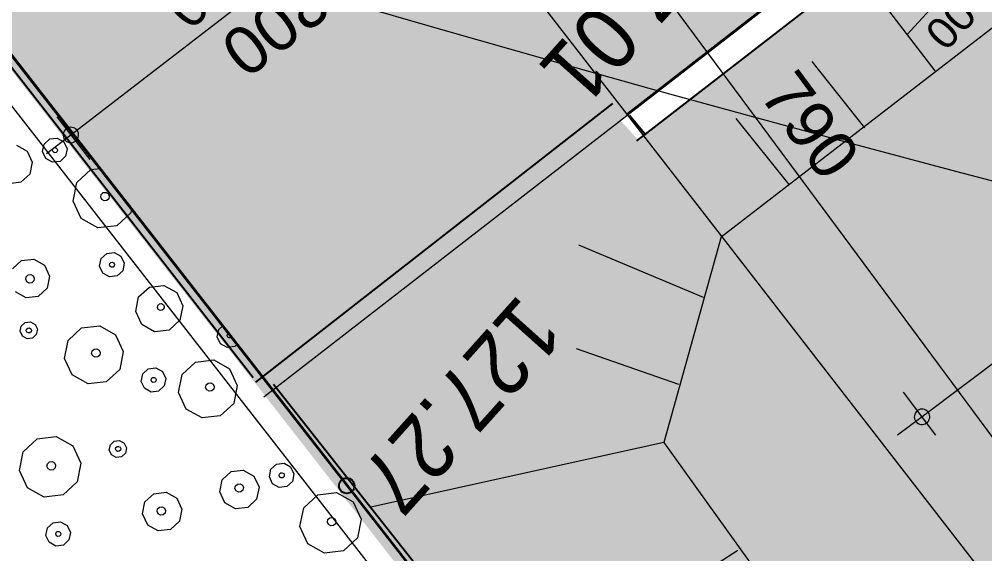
# Model space of a CAD drawing. Header units: metres. Extents: x -2858 to 512, y -1995 to 1252.
# Drawn here: x -542.13 to -535.87, y 384.41 to 387.87 of the extents above; entities that cross this region are included whole.
import ezdxf
from ezdxf.enums import TextEntityAlignment as Align
from ezdxf.lldxf.tags import DXFTag

# ---------------------------------------------------------------- set-up
doc = ezdxf.new("R2010")
doc.units = ezdxf.units.M
doc.header["$PDMODE"] = 33
doc.header["$PDSIZE"] = 0.1
for name, color, linetype in [('Calque commun', 7, 'Continuous'), ('Calque11', 7, 'Continuous'), ('Calque14', 7, 'Continuous'), ('Calque15', 7, 'Continuous'), ('Calque17', 7, 'Continuous'), ('Textes', 7, 'Continuous')]:
    doc.layers.add(name, color=color, linetype=linetype)
doc.styles.add('Arial12', font='arial.ttf', dxfattribs={"width": 0.9, "height": 0.41584})
doc.styles.add('Arial18', font='arial.ttf', dxfattribs={"height": 0.309252})
doc.styles.add('Arial26', font='arial.ttf', dxfattribs={"height": 0.202684})
tags = doc.linetypes.add('DASHDOT2', pattern=[0.5, 0.25, -0.125, 0, -0.125]).pattern_tags.tags
tags[10:11] = [DXFTag(74, 4), DXFTag(75, 0), DXFTag(340, '0'), DXFTag(46, 1.0), DXFTag(50, 0.0), DXFTag(44, 0.0), DXFTag(45, 0.0)]
tags[8:9] = [DXFTag(74, 4), DXFTag(75, 0), DXFTag(340, '0'), DXFTag(46, 1.0), DXFTag(50, 0.0), DXFTag(44, 0.0), DXFTag(45, 0.0)]
tags[6:7] = [DXFTag(74, 4), DXFTag(75, 0), DXFTag(340, '0'), DXFTag(46, 1.0), DXFTag(50, 0.0), DXFTag(44, 0.0), DXFTag(45, 0.0)]
tags[4:5] = [DXFTag(74, 4), DXFTag(75, 0), DXFTag(340, '0'), DXFTag(46, 1.0), DXFTag(50, 0.0), DXFTag(44, 0.0), DXFTag(45, 0.0)]
tags = doc.linetypes.add('HIDDEN', pattern=[0.375, 0.25, -0.125]).pattern_tags.tags
tags[6:7] = [DXFTag(74, 4), DXFTag(75, 0), DXFTag(340, '0'), DXFTag(46, 1.0), DXFTag(50, 0.0), DXFTag(44, 0.0), DXFTag(45, 0.0)]
tags[4:5] = [DXFTag(74, 4), DXFTag(75, 0), DXFTag(340, '0'), DXFTag(46, 1.0), DXFTag(50, 0.0), DXFTag(44, 0.0), DXFTag(45, 0.0)]
tags = doc.linetypes.add('HIDDENX2', pattern=[0.75, 0.5, -0.25]).pattern_tags.tags
tags[6:7] = [DXFTag(74, 4), DXFTag(75, 0), DXFTag(340, '0'), DXFTag(46, 1.0), DXFTag(50, 0.0), DXFTag(44, 0.0), DXFTag(45, 0.0)]
tags[4:5] = [DXFTag(74, 4), DXFTag(75, 0), DXFTag(340, '0'), DXFTag(46, 1.0), DXFTag(50, 0.0), DXFTag(44, 0.0), DXFTag(45, 0.0)]

# ---------------------------------------------------------------- blocks, each defined once
blk = doc.blocks.new('PointTopo_SPE')
at = {"layer": 'Calque commun', "color": 1, "linetype": 'ByBlock', "lineweight": -2}
blk.add_point((0, 0), dxfattribs=at)
blk = doc.blocks.new('geometrebondepartleger')
at = {"layer": 'Calque commun', "color": 3, "linetype": 'HIDDEN', "lineweight": 18}
blk.add_line((127.6994, 67.7265), (142.0277, 145.8978), dxfattribs=at)
at = {"layer": 'Calque commun', "color": 10, "linetype": 'DASHDOT2', "lineweight": 18, "flags": 128}
blk.add_lwpolyline([(45.2867, 98.0868), (42.9361, 93.8756), (22.4919, 69.3549), (46.896, 54.8213), (60.0219, 76.4824), (130.1549, 64.2531), (145.3143, 148.376), (109.3485, 154.881), (91.263, 130.1164), (87.3779, 124.8321), (86.3313, 123.2789), (83.8109, 118.8118), (74.9183, 102.5858), (72.6157, 98.3586), (63.0649, 85.9136), (45.1583, 97.9611)], close=True, dxfattribs=at)
at = {"layer": 'Calque11', "color": 7, "linetype": 'Continuous', "lineweight": 9}
blk.add_polyline3d([(125.0277, 35.9078, 79), (133.3383, 81.851, 79), (145.3136, 148.3761, 79)], dxfattribs=at)
at = {"layer": 'Calque17', "color": 1, "linetype": 'Continuous', "lineweight": 9}
for points in [[(125.174, 36.6886, 79), (126.5286, 44.1348, 79), (125.0378, 35.9435, 79), (126.4161, 43.4883, 79), (128.681, 56.0642, 79), (129.9759, 63.1341, 79), (132.1933, 75.6042, 79), (133.3383, 81.851, 79), (135.2222, 92.3412, 79), (136.4776, 99.3268, 79), (138.1727, 108.7115, 79), (140.4846, 121.4626, 79), (141.0933, 124.9318, 79)], [(125.3707, 36.6528, 79), (126.7254, 44.0992, 79), (125.2346, 35.9078, 79), (126.6129, 43.4526, 79), (128.8778, 56.0285, 79), (130.1727, 63.0986, 79), (132.3901, 75.5687, 79), (133.5351, 81.8153, 79), (135.4191, 92.3058, 79), (136.6745, 99.2914, 79), (138.3695, 108.676, 79), (140.6815, 121.4274, 79), (141.2903, 124.8972, 79)]]:
    blk.add_polyline3d(points, dxfattribs=at)
at = {"layer": 'Calque14', "color": 0, "linetype": 'ByBlock', "lineweight": -2}
blk.add_blockref('PointTopo_SPE', (138.1727, 108.7115, 206.2658), dxfattribs=at)
at = {"layer": 'Calque15', "color": 1, "linetype": 'ByBlock', "lineweight": -2, "style": 'Arial12', "width": 0.9}
for s, p in [('127.27', (136.4919, 109.126, 206.2658)), ('127.01', (133.7296, 108.2327, 206.0115))]:
    blk.add_text(s, height=0.41584, dxfattribs=at).set_placement(p, align=Align.TOP_LEFT)
blk = doc.blocks.new('new77')
at = {"layer": 'Calque commun', "color": 1, "linetype": 'Continuous', "lineweight": 9}
blk.add_arc((0, 0), 0.5, 0, 359.99941, dxfattribs=at)
blk = doc.blocks.new('new78')
at = {"layer": 'Calque commun', "color": 1, "linetype": 'Continuous', "lineweight": 9}
blk.add_arc((0, 0), 0.5, 0, 359.99941, dxfattribs=at)
blk = doc.blocks.new('DimLine4417')
at = {"layer": 'Calque commun', "color": 1, "linetype": 'Continuous', "lineweight": 9}
for p, q in [((58.667, 101.3015), (58.5989, 100.9582)), ((58.6378, 101.1544), (58.4417, 101.1933)), ((58.6378, 101.1544), (65.1209, 99.8681)), ((65.1501, 100.0152), (65.082, 99.6719)), ((65.1209, 99.8681), (65.3171, 99.8291))]:
    blk.add_line(p, q, dxfattribs=at)
at = {"layer": 'Calque commun', "color": 1, "linetype": 'Continuous', "lineweight": 9, "xscale": 0.099999998232408, "yscale": 0.099999998232408, "zscale": 0.099999998232408, "rotation": 348.7776487218689}
for name, p in [('new77', (58.6378, 101.1544)), ('new78', (65.1209, 99.8681))]:
    blk.add_blockref(name, p, dxfattribs=at)
at = {"layer": 'Calque commun', "color": 1, "linetype": 'Continuous', "lineweight": 9, "style": 'Arial18'}
blk.add_text('660', height=0.30925, rotation=348.77764, dxfattribs=at).set_placement((61.8813, 100.521), align=Align.BOTTOM_CENTER)
blk = doc.blocks.new('DimLine4465')
at = {"layer": 'Calque commun', "color": 1, "linetype": 'Continuous', "lineweight": 9}
blk.add_line((63.6487, 94.1473), (65.2435, 101.8812), dxfattribs=at)
at = {"layer": 'Calque commun', "color": 1, "linetype": 'Continuous', "lineweight": 9, "style": 'Arial18'}
blk.add_text('790', height=0.30925, rotation=78.34862, dxfattribs=at).set_placement((64.4363, 98.0163), align=Align.BOTTOM_CENTER)
blk = doc.blocks.new('new95')
at = {"layer": 'Calque commun', "color": 1, "linetype": 'Continuous', "lineweight": 9}
blk.add_arc((0, 0), 0.5, 0, 359.99941, dxfattribs=at)
blk = doc.blocks.new('new96')
at = {"layer": 'Calque commun', "color": 1, "linetype": 'Continuous', "lineweight": 9}
blk.add_arc((0, 0), 0.5, 0, 359.99941, dxfattribs=at)
blk = doc.blocks.new('DimLine4483')
at = {"layer": 'Calque commun', "color": 1, "linetype": 'Continuous', "lineweight": 9}
for p, q in [((64.5065, 94.9271), (64.57, 95.2712)), ((64.5337, 95.0746), (64.337, 95.1108)), ((64.5337, 95.0746), (67.4397, 94.5384)), ((67.4125, 94.3909), (67.476, 94.7351)), ((67.4397, 94.5384), (67.6364, 94.5021))]:
    blk.add_line(p, q, dxfattribs=at)
at = {"layer": 'Calque commun', "color": 1, "linetype": 'Continuous', "lineweight": 9, "xscale": 0.1000000055765411, "yscale": 0.1000000055765411, "zscale": 0.1000000055765411, "rotation": 349.5466312477312}
for name, p in [('new95', (64.5337, 95.0746)), ('new96', (67.4397, 94.5384))]:
    blk.add_blockref(name, p, dxfattribs=at)
at = {"layer": 'Calque commun', "color": 1, "linetype": 'Continuous', "lineweight": 9, "style": 'Arial18'}
blk.add_text('300', height=0.30925, rotation=349.54664, dxfattribs=at).set_placement((65.9885, 94.8163), align=Align.BOTTOM_CENTER)
blk = doc.blocks.new('pattern')
at = {"layer": 'Calque commun', "color": 54, "linetype": 'Continuous', "lineweight": 9}
for p, q in [((68.0407, 97.6026), (68.1471, 97.6655)), ((68.1471, 97.6655), (68.2702, 97.6538)), ((68.2702, 97.6538), (68.3629, 97.5719)), ((67.9915, 97.4892), (68.0407, 97.6026)), ((68.3629, 97.5719), (68.3897, 97.4513)), ((68.0184, 97.3686), (67.9915, 97.4892)), ((68.1527, 97.4735), (68.1596, 97.4894)), ((68.1565, 97.4566), (68.1527, 97.4735)), ((68.1695, 97.4452), (68.1565, 97.4566)), ((68.1596, 97.4894), (68.1745, 97.4982)), ((68.1867, 97.4435), (68.1695, 97.4452)), ((68.1745, 97.4982), (68.1918, 97.4965)), ((68.2016, 97.4523), (68.1867, 97.4435)), ((68.1918, 97.4965), (68.2047, 97.4851)), ((68.2085, 97.4682), (68.2016, 97.4523)), ((68.2047, 97.4851), (68.2085, 97.4682)), ((68.3897, 97.4513), (68.3406, 97.3379)), ((68.1111, 97.2868), (68.0184, 97.3686)), ((68.3406, 97.3379), (68.2341, 97.275)), ((68.2341, 97.275), (68.1111, 97.2868)), ((68.0934, 97.0357), (68.1131, 97.0811)), ((68.1131, 97.0811), (68.1557, 97.1062)), ((68.1557, 97.1062), (68.2049, 97.1015)), ((68.2049, 97.1015), (68.242, 97.0688)), ((68.242, 97.0688), (68.2527, 97.0205)), ((68.1042, 96.9875), (68.0934, 97.0357)), ((68.1556, 97.0306), (68.1598, 97.0401)), ((68.1579, 97.0205), (68.1556, 97.0306)), ((68.1657, 97.0136), (68.1579, 97.0205)), ((68.1598, 97.0401), (68.1687, 97.0454)), ((68.176, 97.0126), (68.1657, 97.0136)), ((68.1687, 97.0454), (68.179, 97.0444)), ((68.1849, 97.0179), (68.176, 97.0126)), ((68.179, 97.0444), (68.1868, 97.0375)), ((68.1891, 97.0274), (68.1849, 97.0179)), ((68.1868, 97.0375), (68.1891, 97.0274)), ((68.2527, 97.0205), (68.233, 96.9752)), ((68.3281, 96.9707), (68.3963, 97.0109)), ((68.3963, 97.0109), (68.475, 97.0034)), ((68.475, 97.0034), (68.5343, 96.9511)), ((68.1412, 96.9547), (68.1042, 96.9875)), ((68.1905, 96.95), (68.1412, 96.9547)), ((68.233, 96.9752), (68.1905, 96.95)), ((68.2967, 96.8981), (68.3281, 96.9707)), ((68.5343, 96.9511), (68.5515, 96.8739)), ((68.3139, 96.8209), (68.2967, 96.8981)), ((68.3897, 96.8808), (68.3966, 96.8966)), ((68.3934, 96.8639), (68.3897, 96.8808)), ((68.3966, 96.8966), (68.4115, 96.9054)), ((68.4115, 96.9054), (68.4287, 96.9038)), ((68.4287, 96.9038), (68.4417, 96.8923)), ((68.4417, 96.8923), (68.4454, 96.8755)), ((68.3732, 96.7686), (68.3139, 96.8209)), ((68.4064, 96.8524), (68.3934, 96.8639)), ((68.4236, 96.8508), (68.4064, 96.8524)), ((68.4385, 96.8596), (68.4236, 96.8508)), ((68.4454, 96.8755), (68.4385, 96.8596)), ((68.5515, 96.8739), (68.5201, 96.8013)), ((68.4519, 96.7611), (68.3732, 96.7686)), ((68.5201, 96.8013), (68.4519, 96.7611)), ((68.7373, 96.6206), (68.7687, 96.6931)), ((68.7687, 96.6931), (68.8368, 96.7334)), ((68.8368, 96.7334), (68.9156, 96.7259)), ((68.9156, 96.7259), (68.9749, 96.6735)), ((68.8446, 96.6206), (68.8595, 96.6294)), ((68.8595, 96.6294), (68.8767, 96.6277)), ((68.8767, 96.6277), (68.8897, 96.6163)), ((68.9749, 96.6735), (68.9921, 96.5963)), ((68.7545, 96.5434), (68.7373, 96.6206)), ((68.8377, 96.6047), (68.8446, 96.6206)), ((68.8414, 96.5878), (68.8377, 96.6047)), ((68.8544, 96.5764), (68.8414, 96.5878)), ((68.8716, 96.5747), (68.8544, 96.5764)), ((68.8865, 96.5835), (68.8716, 96.5747)), ((68.8934, 96.5994), (68.8865, 96.5835)), ((68.8897, 96.6163), (68.8934, 96.5994)), ((68.9921, 96.5963), (68.9606, 96.5237)), ((68.8138, 96.491), (68.7545, 96.5434)), ((68.9606, 96.5237), (68.8925, 96.4835)), ((67.9303, 96.4256), (68.0324, 96.4859)), ((68.0324, 96.4859), (68.1506, 96.4747)), ((68.1506, 96.4747), (68.2395, 96.3961)), ((68.8925, 96.4835), (68.8138, 96.491)), ((67.8831, 96.3167), (67.9303, 96.4256)), ((68.2395, 96.3961), (68.2653, 96.2803)), ((67.9089, 96.2009), (67.8831, 96.3167)), ((68.0283, 96.3025), (68.0352, 96.3184)), ((68.0352, 96.3184), (68.0501, 96.3272)), ((68.0501, 96.3272), (68.0674, 96.3255)), ((68.0674, 96.3255), (68.0803, 96.3141)), ((68.0321, 96.2856), (68.0283, 96.3025)), ((68.0451, 96.2742), (68.0321, 96.2856)), ((68.0623, 96.2725), (68.0451, 96.2742)), ((68.0772, 96.2813), (68.0623, 96.2725)), ((68.0841, 96.2972), (68.0772, 96.2813)), ((68.0803, 96.3141), (68.0841, 96.2972)), ((68.2653, 96.2803), (68.2181, 96.1714)), ((69.3426, 96.2101), (69.3622, 96.2555)), ((69.3622, 96.2555), (69.4048, 96.2806)), ((69.4048, 96.2806), (69.454, 96.2759)), ((69.454, 96.2759), (69.4911, 96.2432)), ((67.7317, 96.2471), (67.7536, 96.245)), ((67.7536, 96.245), (67.7907, 96.2123)), ((67.7907, 96.2123), (67.8014, 96.164)), ((67.9978, 96.1224), (67.9089, 96.2009)), ((69.3533, 96.1618), (69.3426, 96.2101)), ((69.4048, 96.205), (69.4089, 96.2145)), ((69.407, 96.1948), (69.4048, 96.205)), ((69.4148, 96.188), (69.407, 96.1948)), ((69.4089, 96.2145), (69.4178, 96.2198)), ((69.4178, 96.2198), (69.4282, 96.2188)), ((69.4341, 96.1923), (69.4251, 96.187)), ((69.4282, 96.2188), (69.436, 96.2119)), ((69.4382, 96.2018), (69.4341, 96.1923)), ((69.436, 96.2119), (69.4382, 96.2018)), ((69.5018, 96.1949), (69.4822, 96.1496)), ((69.4911, 96.2432), (69.5018, 96.1949)), ((67.7247, 96.1561), (67.7154, 96.1569)), ((67.7211, 96.1885), (67.7277, 96.1879)), ((67.7337, 96.1613), (67.7247, 96.1561)), ((67.7277, 96.1879), (67.7355, 96.181)), ((67.7378, 96.1709), (67.7337, 96.1613)), ((67.7355, 96.181), (67.7378, 96.1709)), ((67.8014, 96.164), (67.7817, 96.1186)), ((68.2181, 96.1714), (68.1159, 96.1111)), ((68.6977, 96.1289), (68.7115, 96.1606)), ((68.7053, 96.0951), (68.6977, 96.1289)), ((68.7115, 96.1606), (68.7413, 96.1782)), ((68.7355, 96.126), (68.7396, 96.1356)), ((68.7396, 96.1356), (68.7486, 96.1408)), ((68.7413, 96.1782), (68.7758, 96.1749)), ((68.7486, 96.1408), (68.7589, 96.1398)), ((68.7589, 96.1398), (68.7667, 96.133)), ((68.7667, 96.133), (68.7689, 96.1228)), ((68.7758, 96.1749), (68.8017, 96.152)), ((68.8017, 96.152), (68.8092, 96.1182)), ((69.3904, 96.1291), (69.3533, 96.1618)), ((69.4396, 96.1244), (69.3904, 96.1291)), ((69.4251, 96.187), (69.4148, 96.188)), ((69.4822, 96.1496), (69.4396, 96.1244)), ((67.7392, 96.0935), (67.7046, 96.0968)), ((67.7817, 96.1186), (67.7392, 96.0935)), ((68.1159, 96.1111), (67.9978, 96.1224)), ((68.2061, 96.0496), (68.2487, 96.0747)), ((68.2487, 96.0747), (68.2979, 96.07)), ((68.2979, 96.07), (68.335, 96.0373)), ((68.7312, 96.0722), (68.7053, 96.0951)), ((68.7656, 96.0689), (68.7312, 96.0722)), ((68.7378, 96.1159), (68.7355, 96.126)), ((68.7455, 96.109), (68.7378, 96.1159)), ((68.7559, 96.108), (68.7455, 96.109)), ((68.7648, 96.1133), (68.7559, 96.108)), ((68.7689, 96.1228), (68.7648, 96.1133)), ((68.7955, 96.0865), (68.7656, 96.0689)), ((68.8092, 96.1182), (68.7955, 96.0865)), ((68.9832, 96.0063), (69.0896, 96.0691)), ((69.0896, 96.0691), (69.2127, 96.0574)), ((68.1864, 96.0042), (68.2061, 96.0496)), ((68.1972, 95.9559), (68.1864, 96.0042)), ((68.2486, 95.9991), (68.2528, 96.0086)), ((68.2528, 96.0086), (68.2617, 96.0139)), ((68.2617, 96.0139), (68.272, 96.0129)), ((68.272, 96.0129), (68.2798, 96.006)), ((68.2798, 96.006), (68.2821, 95.9959)), ((68.335, 96.0373), (68.3457, 95.989)), ((68.934, 95.8929), (68.9832, 96.0063)), ((69.2127, 96.0574), (69.3054, 95.9756)), ((68.2343, 95.9232), (68.1972, 95.9559)), ((68.2509, 95.9889), (68.2486, 95.9991)), ((68.2587, 95.9821), (68.2509, 95.9889)), ((68.269, 95.9811), (68.2587, 95.9821)), ((68.278, 95.9864), (68.269, 95.9811)), ((68.2821, 95.9959), (68.278, 95.9864)), ((68.3261, 95.9437), (68.2835, 95.9185)), ((68.3457, 95.989), (68.3261, 95.9437)), ((69.3054, 95.9756), (69.3322, 95.8549)), ((68.2835, 95.9185), (68.2343, 95.9232)), ((68.9609, 95.7722), (68.934, 95.8929)), ((69.0952, 95.8771), (69.1021, 95.893)), ((69.099, 95.8603), (69.0952, 95.8771)), ((69.1021, 95.893), (69.117, 95.9018)), ((69.117, 95.9018), (69.1343, 95.9002)), ((69.1343, 95.9002), (69.1472, 95.8887)), ((69.1472, 95.8887), (69.151, 95.8718)), ((67.7434, 95.7305), (67.7812, 95.8176)), ((67.7812, 95.8176), (67.8629, 95.8658)), ((67.8629, 95.8658), (67.9574, 95.8568)), ((67.9574, 95.8568), (68.0286, 95.794)), ((69.112, 95.8488), (69.099, 95.8603)), ((69.1292, 95.8472), (69.112, 95.8488)), ((69.1441, 95.856), (69.1292, 95.8472)), ((69.151, 95.8718), (69.1441, 95.856)), ((69.3322, 95.8549), (69.2831, 95.7415)), ((68.0286, 95.794), (68.0492, 95.7013)), ((68.2587, 95.7276), (68.3609, 95.788)), ((68.3609, 95.788), (68.479, 95.7767)), ((68.479, 95.7767), (68.568, 95.6982)), ((69.0536, 95.6904), (68.9609, 95.7722)), ((67.7641, 95.6378), (67.7434, 95.7305)), ((67.8596, 95.7191), (67.8652, 95.7318)), ((67.8626, 95.7056), (67.8596, 95.7191)), ((67.873, 95.6964), (67.8626, 95.7056)), ((67.8652, 95.7318), (67.8771, 95.7388)), ((67.8868, 95.6951), (67.873, 95.6964)), ((67.8771, 95.7388), (67.8909, 95.7375)), ((67.8987, 95.7022), (67.8868, 95.6951)), ((67.8909, 95.7375), (67.9012, 95.7284)), ((67.9042, 95.7149), (67.8987, 95.7022)), ((67.9012, 95.7284), (67.9042, 95.7149)), ((68.0492, 95.7013), (68.0115, 95.6143)), ((68.2115, 95.6188), (68.2587, 95.7276)), ((68.568, 95.6982), (68.5938, 95.5824)), ((69.1766, 95.6787), (69.0536, 95.6904)), ((69.2831, 95.7415), (69.1766, 95.6787)), ((67.8352, 95.575), (67.7641, 95.6378)), ((68.3637, 95.6204), (68.3786, 95.6292)), ((68.3786, 95.6292), (68.3958, 95.6276)), ((68.3958, 95.6276), (68.4088, 95.6161)), ((67.9297, 95.566), (67.8352, 95.575)), ((68.0115, 95.6143), (67.9297, 95.566)), ((68.2373, 95.5029), (68.2115, 95.6188)), ((68.3568, 95.6046), (68.3637, 95.6204)), ((68.3606, 95.5877), (68.3568, 95.6046)), ((68.3735, 95.5762), (68.3606, 95.5877)), ((68.3908, 95.5746), (68.3735, 95.5762)), ((68.4057, 95.5834), (68.3908, 95.5746)), ((68.4125, 95.5992), (68.4057, 95.5834)), ((68.4088, 95.6161), (68.4125, 95.5992)), ((68.5938, 95.5824), (68.5466, 95.4735)), ((68.3263, 95.4244), (68.2373, 95.5029)), ((68.5466, 95.4735), (68.4444, 95.4132)), ((68.4444, 95.4132), (68.3263, 95.4244)), ((67.8094, 95.3049), (67.8291, 95.3503)), ((67.8291, 95.3503), (67.8716, 95.3754)), ((67.8716, 95.3754), (67.9209, 95.3707)), ((67.8757, 95.3093), (67.8847, 95.3146)), ((67.8847, 95.3146), (67.895, 95.3136)), ((67.895, 95.3136), (67.9028, 95.3067)), ((67.9209, 95.3707), (67.9579, 95.338)), ((67.9579, 95.338), (67.9687, 95.2897)), ((67.8201, 95.2567), (67.8094, 95.3049)), ((67.8572, 95.2239), (67.8201, 95.2567)), ((67.8716, 95.2998), (67.8757, 95.3093)), ((67.8738, 95.2896), (67.8716, 95.2998)), ((67.8816, 95.2828), (67.8738, 95.2896)), ((67.892, 95.2818), (67.8816, 95.2828)), ((67.9009, 95.2871), (67.892, 95.2818)), ((67.905, 95.2966), (67.9009, 95.2871)), ((67.9028, 95.3067), (67.905, 95.2966)), ((67.9687, 95.2897), (67.949, 95.2444)), ((67.9064, 95.2192), (67.8572, 95.2239)), ((67.949, 95.2444), (67.9064, 95.2192)), ((68.5096, 95.185), (68.5234, 95.2167)), ((68.5234, 95.2167), (68.5532, 95.2343)), ((68.5491, 95.1822), (68.5532, 95.1917)), ((68.5532, 95.2343), (68.5876, 95.231)), ((68.5532, 95.1917), (68.5621, 95.197)), ((68.5621, 95.197), (68.5725, 95.196)), ((68.5725, 95.196), (68.5802, 95.1891)), ((68.5802, 95.1891), (68.5825, 95.179)), ((68.5876, 95.231), (68.6136, 95.2081)), ((68.6136, 95.2081), (68.6211, 95.1743)), ((67.534, 95.1507), (67.5565, 95.1639)), ((67.5565, 95.1639), (67.6795, 95.1522)), ((67.6795, 95.1522), (67.7722, 95.0704)), ((68.5171, 95.1512), (68.5096, 95.185)), ((68.5431, 95.1283), (68.5171, 95.1512)), ((68.5775, 95.125), (68.5431, 95.1283)), ((68.5513, 95.1721), (68.5491, 95.1822)), ((68.5591, 95.1652), (68.5513, 95.1721)), ((68.5694, 95.1642), (68.5591, 95.1652)), ((68.5784, 95.1695), (68.5694, 95.1642)), ((68.6073, 95.1426), (68.5775, 95.125)), ((68.5825, 95.179), (68.5784, 95.1695)), ((68.6211, 95.1743), (68.6073, 95.1426)), ((67.7722, 95.0704), (67.799, 94.9497)), ((68.2147, 95.0457), (68.2828, 95.0859)), ((68.2828, 95.0859), (68.3615, 95.0784)), ((68.3615, 95.0784), (68.4208, 95.026)), ((68.1832, 94.9731), (68.2147, 95.0457)), ((68.4208, 95.026), (68.438, 94.9488)), ((67.5621, 94.972), (67.569, 94.9878)), ((67.5658, 94.9551), (67.5621, 94.972)), ((67.5788, 94.9436), (67.5658, 94.9551)), ((67.569, 94.9878), (67.5839, 94.9966)), ((67.596, 94.942), (67.5788, 94.9436)), ((67.5839, 94.9966), (67.6011, 94.995)), ((67.6109, 94.9508), (67.596, 94.942)), ((67.6011, 94.995), (67.6141, 94.9835)), ((67.6178, 94.9666), (67.6109, 94.9508)), ((67.6141, 94.9835), (67.6178, 94.9666)), ((67.799, 94.9497), (67.7499, 94.8363)), ((68.2004, 94.8959), (68.1832, 94.9731)), ((68.2834, 94.9654), (68.2903, 94.9813)), ((68.2872, 94.9485), (68.2834, 94.9654)), ((68.3001, 94.937), (68.2872, 94.9485)), ((68.2903, 94.9813), (68.3052, 94.9901)), ((68.3052, 94.9901), (68.3224, 94.9884)), ((68.3323, 94.9442), (68.3174, 94.9354)), ((68.3224, 94.9884), (68.3354, 94.977)), ((68.3392, 94.9601), (68.3323, 94.9442)), ((68.3354, 94.977), (68.3392, 94.9601)), ((68.2597, 94.8435), (68.2004, 94.8959)), ((68.3174, 94.9354), (68.3001, 94.937)), ((67.5204, 94.7852), (67.4753, 94.825)), ((67.7499, 94.8363), (67.6434, 94.7735)), ((68.3384, 94.836), (68.2597, 94.8435)), ((67.6434, 94.7735), (67.5204, 94.7852)), ((67.5027, 94.5342), (67.5224, 94.5795)), ((67.5224, 94.5795), (67.565, 94.6047)), ((67.565, 94.6047), (67.6142, 94.6)), ((67.6142, 94.6), (67.6513, 94.5672)), ((67.6513, 94.5672), (67.662, 94.519)), ((67.5135, 94.4859), (67.5027, 94.5342)), ((67.5649, 94.529), (67.5691, 94.5386)), ((67.5672, 94.5189), (67.5649, 94.529)), ((67.575, 94.512), (67.5672, 94.5189)), ((67.5691, 94.5386), (67.578, 94.5438)), ((67.5853, 94.511), (67.575, 94.512)), ((67.578, 94.5438), (67.5884, 94.5429)), ((67.5943, 94.5163), (67.5853, 94.511)), ((67.5884, 94.5429), (67.5961, 94.536)), ((67.5984, 94.5259), (67.5943, 94.5163)), ((67.5961, 94.536), (67.5984, 94.5259)), ((67.662, 94.519), (67.6424, 94.4736)), ((67.7375, 94.4692), (67.8056, 94.5094)), ((67.8056, 94.5094), (67.8843, 94.5019)), ((67.8843, 94.5019), (67.9436, 94.4495)), ((67.5506, 94.4532), (67.5135, 94.4859)), ((67.5998, 94.4485), (67.5506, 94.4532)), ((67.6424, 94.4736), (67.5998, 94.4485)), ((67.706, 94.3966), (67.7375, 94.4692)), ((67.7232, 94.3194), (67.706, 94.3966))]:
    blk.add_line(p, q, dxfattribs=at)
at = {"layer": 'Calque commun', "color": 7, "linetype": 'Continuous', "lineweight": 9}
mesh = blk.add_polyface(dxfattribs=at)
corners = [(70.8497, 113.5412), (53.8349, 19.1692), (74.7282, 106.3237), (76.0435, 113.5984), (74.769, 106.1763), (58.8077, 18.2701), (114.1703, 105.207), (114.1703, 98.5387)]
mesh.append_faces([[corners[k] for k in face] for face in [(3, 4, 6)]], dxfattribs={"vtx0": -1, "vtx1": -1, "color": 7})
mesh.append_faces([[corners[k] for k in face] for face in [(3, 2, 4)]], dxfattribs={"vtx0": -1, "vtx2": -1, "color": 7})
mesh.append_faces([[corners[k] for k in face] for face in [(5, 2, 1)]], dxfattribs={"vtx1": -1, "color": 7})
mesh.append_faces([[corners[k] for k in face] for face in [(0, 1, 2), (3, 0, 2)]], dxfattribs={"vtx1": -1, "vtx2": -1, "color": 7})
mesh.append_faces([[corners[k] for k in face] for face in [(4, 7, 6)]], dxfattribs={"vtx2": -1, "color": 7})

msp = doc.modelspace()

# ---------------------------------------------------------------- hatches: boundary and pattern name
at = {"layer": 'Calque commun', "linetype": 'Continuous', "lineweight": 9}
msp.add_hatch(color=61, dxfattribs=at).paths.add_polyline_path([(-531.0065, 373.1997), (-529.3614, 374.4526), (-530.3209, 375.7191), (-529.565, 376.269), (-535.2292, 383.8021), (-530.0175, 387.8811), (-528.8885, 386.3671), (-522.8363, 390.9321), (-526.7274, 395.9363), (-538.1145, 387.085), (-538.2318, 387.2151), (-534.7643, 389.9523), (-536.5669, 392.3063), (-540.0713, 389.5888), (-545.8649, 397.0645), (-540.6483, 401.162), (-544.6174, 406.4343), (-552.3184, 400.5496)])

# ---------------------------------------------------------------- linework, layer by layer
at = {"layer": 'Calque commun', "color": 160, "linetype": 'ByBlock', "lineweight": -2}
for p, q in [((-552.3943, 400.6679), (-540.6138, 385.5482)), ((-526.6878, 395.9526), (-538.1292, 387.0836)), ((-538.2851, 387.3259), (-540.6, 385.5198)), ((-538.0684, 387.1208), (-538.1752, 387.248)), ((-530.8602, 373.3321), (-540.4833, 385.5041))]:
    msp.add_line(p, q, dxfattribs=at)
at = {"layer": 'Calque commun', "color": 7, "linetype": 'Continuous', "lineweight": 9}
for p, q in [((-526.0978, 396.6534), (-538.1911, 387.2579)), ((-525.9874, 396.5112), (-538.0807, 387.1158)), ((-537.5803, 386.4612), (-527.5001, 394.2487)), ((-534.6803, 389.6225), (-536.3741, 387.7744)), ((-536.1936, 387.5375), (-536.6978, 388.1992)), ((-536.648, 387.1693), (-536.9913, 387.5978)), ((-538.1911, 387.2579), (-538.0807, 387.1158)), ((-537.139, 386.8012), (-537.4823, 387.2297)), ((-537.5786, 386.4675), (-538.0807, 387.1158)), ((-537.5803, 386.4612), (-537.9528, 385.128)), ((-537.6951, 386.0674), (-538.5021, 386.4063)), ((-537.8557, 385.5045), (-538.5183, 385.7343)), ((-537.9528, 385.128), (-539.8511, 384.7071)), ((-537.9528, 385.128), (-536.2691, 382.7847)), ((-537.4729, 384.4278), (-538.058, 384.0506))]:
    msp.add_line(p, q, dxfattribs=at)
at = {"layer": 'Calque commun', "color": 20, "linetype": 'Continuous', "lineweight": 9}
msp.add_line((-526.7795, 396.0982), (-540.5445, 385.4213), dxfattribs=at)
at = {"layer": 'Calque commun', "color": 3, "linetype": 'HIDDENX2', "lineweight": 18, "extrusion": (0, 0, -1)}
msp.add_arc((494.5277, 544.1418), 162.6468, 258.823451, 321.396966, dxfattribs=at)
msp.add_arc((494.5277, 544.1418), 162.6468, 258.823451, 321.396966, dxfattribs=at)
msp.add_arc((494.5277, 544.1418), 162.6468, 258.823451, 321.396966, dxfattribs=at)

# ---------------------------------------------------------------- block references
at = {"layer": 'Calque commun', "color": 0, "linetype": 'ByBlock', "lineweight": -2, "rotation": 228.1617603435354}
for name, p in [('geometrebondepartleger', (-528.8356, 560.3039)), ('pattern', (-567.2453, 500.4263))]:
    msp.add_blockref(name, p, dxfattribs=at)
at = {"layer": 'Calque commun', "color": 1, "linetype": 'Continuous', "lineweight": 9, "rotation": 228.1617603435354}
for name in ['DimLine4465', 'DimLine4417', 'DimLine4483']:
    msp.add_blockref(name, (-567.2453, 500.4263), dxfattribs=at)

# ---------------------------------------------------------------- texts
at = {"layer": 'Textes', "color": 5, "linetype": 'ByBlock', "lineweight": -2}
for s, height, rotation, style, p in [('CA MURET 128.00', 0.202714, 227.49395, 'Arial26', (-534.6803, 389.6225)), ('CA 133.00', 0.25335, 227.49389, 'Arial18', (-540.126, 389.2479))]:
    msp.add_text(s, height=height, rotation=rotation, dxfattribs=dict(at, style=style)).set_placement(p, align=Align.BOTTOM_LEFT)

doc.saveas('drawing.dxf')
